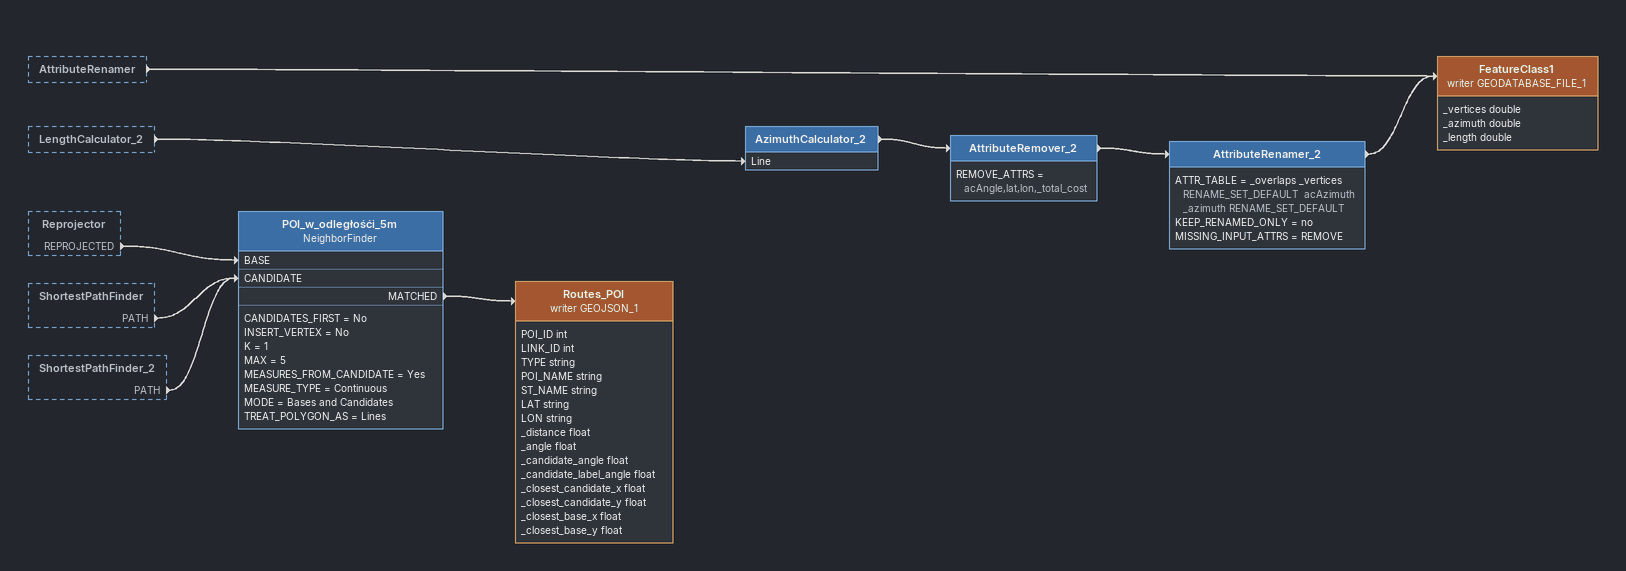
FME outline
AttributeRenamer [outside]
    -> FeatureClass1 (writer GEODATABASE_FILE_1)
LengthCalculator_2 [outside]
    -> AzimuthCalculator_2 [Line]
Reprojector [outside]
    REPROJECTED -> POI_w_odległośći_5m [BASE]
ShortestPathFinder [outside]
    PATH -> POI_w_odległośći_5m [CANDIDATE]
ShortestPathFinder_2 [outside]
    PATH -> POI_w_odległośći_5m [CANDIDATE]
AzimuthCalculator_2
    -> AttributeRemover_2
AttributeRemover_2
    REMOVE_ATTRS = acAngle,lat,lon,_total_cost
    -> AttributeRenamer_2
AttributeRenamer_2
    ATTR_TABLE = _overlaps _vertices RENAME_SET_DEFAULT  acAzimuth _azimuth RENAME_SET_DEFAULT
    KEEP_RENAMED_ONLY = no
    MISSING_INPUT_ATTRS = REMOVE
    -> FeatureClass1 (writer GEODATABASE_FILE_1)
FeatureClass1 (writer GEODATABASE_FILE_1)
    attributes: _vertices double, _azimuth double, _length double
POI_w_odległośći_5m: NeighborFinder
    CANDIDATES_FIRST = No
    INSERT_VERTEX = No
    K = 1
    MAX = 5
    MEASURES_FROM_CANDIDATE = Yes
    MEASURE_TYPE = Continuous
    MODE = Bases and Candidates
    TREAT_POLYGON_AS = Lines
    MATCHED -> Routes_POI (writer GEOJSON_1)
Routes_POI (writer GEOJSON_1)
    attributes: POI_ID int, LINK_ID int, TYPE string, POI_NAME string, ST_NAME string, LAT string, LON string, _distance float, _angle float, _candidate_angle float, _candidate_label_angle float, _closest_candidate_x float, _closest_candidate_y float, _closest_base_x float, _closest_base_y float
